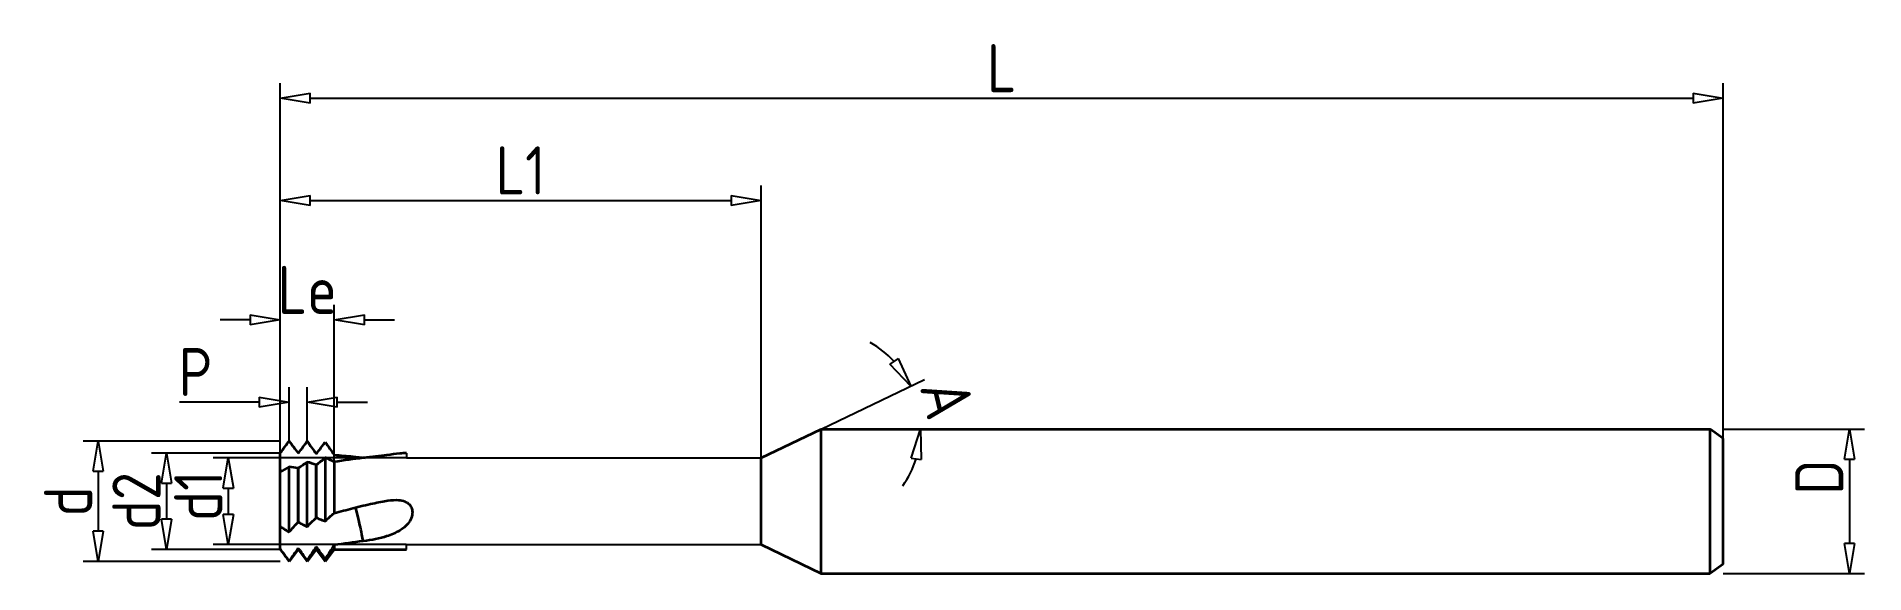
# Model space of a CAD drawing. Header units: millimetres. Extents: x -65 to 87, y -6 to 39.
import ezdxf

# ---------------------------------------------------------------- set-up
doc = ezdxf.new("R2010")
doc.units = ezdxf.units.MM
doc.layers.add('标注', color=3, linetype='Continuous')
doc.layers.add('轮廓', color=4, linetype='Continuous', lineweight=35)
doc.styles.add('工程字', font='gbenor.shx', dxfattribs={"bigfont": 'gbcbig.shx'})
doc.dimstyles.new('ZQH', dxfattribs={"dimtxt": 3, "dimasz": 2.5, "dimexe": 1.25, "dimexo": 0, "dimgap": 0.5, "dimtad": 1, "dimdec": 3, "dimdsep": 46, "dimtxsty": '工程字', "dimblk": 'CLOSEDBLANK', "dimcen": -0.8, "dimclrd": 3, "dimclre": 3, "dimclrt": 3, "dimadec": 1, "dimazin": 2, "dimtfac": 1, "dimtdec": 3, "dimtofl": 0, "dimtmove": 0, "dimatfit": 3, "dimldrblk": 'CLOSEDBLANK', "dimfxl": 1, "dimtolj": 1, "dimtzin": 0, "dimarcsym": 0})

# ---------------------------------------------------------------- blocks, each defined once
blk = doc.blocks.new('_ClosedBlank')
at = {"color": 0, "linetype": 'ByBlock', "lineweight": -2}
for p, q in [((-1, 0.167), (0, 0)), ((-1, 0.167), (-1, -0.167)), ((0, 0), (-1, -0.167))]:
    blk.add_line(p, q, dxfattribs=at)
blk = doc.blocks.new('*D2')
at = {"layer": 'Defpoints', "color": 0, "transparency": 16777216}
for p in [(-40.5, 15.07), (-45, 0), (-40.5, 0)]:
    blk.add_point(p, dxfattribs=at)
at = {"layer": '标注', "color": 3, "lineweight": -2, "transparency": 16777216}
for p, q in [((-45, 0), (-45, 16.32)), ((-40.5, 0), (-40.5, 16.32)), ((-47.5, 15.07), (-50, 15.07)), ((-38, 15.07), (-35.5, 15.07))]:
    blk.add_line(p, q, dxfattribs=at)
at = {"layer": '标注', "color": 3, "lineweight": -2, "transparency": 16777216, "xscale": 2.5, "yscale": 2.5, "zscale": 2.5}
blk.add_blockref('_ClosedBlank', (-45, 15.07), dxfattribs=at)
at = {"layer": '标注', "color": 3, "lineweight": -2, "transparency": 16777216, "xscale": 2.5, "yscale": 2.5, "zscale": 2.5, "rotation": 180}
blk.add_blockref('_ClosedBlank', (-40.5, 15.07), dxfattribs=at)
at = {"layer": '标注', "color": 3, "transparency": 16777216, "insert": (-42.75, 17.57), "char_height": 4, "attachment_point": 5, "style": '工程字'}
blk.add_mtext('\\A1;Le', dxfattribs=at)
blk = doc.blocks.new('*D3')
at = {"layer": 'Defpoints', "color": 0, "transparency": 16777216}
for p in [(-5, 25), (-45, 0), (-5, 0)]:
    blk.add_point(p, dxfattribs=at)
at = {"layer": '标注', "color": 3, "lineweight": -2, "transparency": 16777216}
for p, q in [((-45, 0), (-45, 26.25)), ((-5, 0), (-5, 26.25)), ((-42.5, 25), (-7.5, 25))]:
    blk.add_line(p, q, dxfattribs=at)
at = {"layer": '标注', "color": 3, "lineweight": -2, "transparency": 16777216, "xscale": 2.5, "yscale": 2.5, "zscale": 2.5, "rotation": 180}
blk.add_blockref('_ClosedBlank', (-45, 25), dxfattribs=at)
at = {"layer": '标注', "color": 3, "lineweight": -2, "transparency": 16777216, "xscale": 2.5, "yscale": 2.5, "zscale": 2.5}
blk.add_blockref('_ClosedBlank', (-5, 25), dxfattribs=at)
at = {"layer": '标注', "color": 3, "transparency": 16777216, "insert": (-25, 27.5), "char_height": 4, "attachment_point": 5, "style": '工程字'}
blk.add_mtext('\\A1;L1', dxfattribs=at)
blk = doc.blocks.new('*D4')
at = {"layer": 'Defpoints', "color": 0, "transparency": 16777216}
for p in [(75, 33.5), (-45, 0), (75, 0)]:
    blk.add_point(p, dxfattribs=at)
at = {"layer": '标注', "color": 3, "lineweight": -2, "transparency": 16777216}
for p, q in [((-45, 0), (-45, 34.75)), ((-42.5, 33.5), (72.5, 33.5)), ((75, 0), (75, 34.75))]:
    blk.add_line(p, q, dxfattribs=at)
at = {"layer": '标注', "color": 3, "lineweight": -2, "transparency": 16777216, "xscale": 2.5, "yscale": 2.5, "zscale": 2.5, "rotation": 180}
blk.add_blockref('_ClosedBlank', (-45, 33.5), dxfattribs=at)
at = {"layer": '标注', "color": 3, "lineweight": -2, "transparency": 16777216, "xscale": 2.5, "yscale": 2.5, "zscale": 2.5}
blk.add_blockref('_ClosedBlank', (75, 33.5), dxfattribs=at)
at = {"layer": '标注', "color": 3, "transparency": 16777216, "insert": (15, 36), "char_height": 4, "attachment_point": 5, "style": '工程字'}
blk.add_mtext('\\A1;L', dxfattribs=at)
blk = doc.blocks.new('*D5')
at = {"layer": 'Defpoints', "color": 0, "transparency": 16777216}
for p in [(-45, 5), (-60.13, -5), (-45, -5)]:
    blk.add_point(p, dxfattribs=at)
at = {"layer": '标注', "color": 3, "lineweight": -2, "transparency": 16777216}
for p, q in [((-45, 5), (-61.38, 5)), ((-60.13, 2.5), (-60.13, -2.5)), ((-45, -5), (-61.38, -5))]:
    blk.add_line(p, q, dxfattribs=at)
at = {"layer": '标注', "color": 3, "lineweight": -2, "transparency": 16777216, "xscale": 2.5, "yscale": 2.5, "zscale": 2.5}
for p, rotation in [((-60.13, 5), 90), ((-60.13, -5), 270)]:
    blk.add_blockref('_ClosedBlank', p, dxfattribs=dict(at, rotation=rotation))
at = {"layer": '标注', "color": 3, "transparency": 16777216, "insert": (-62.63, -0.01), "char_height": 4, "attachment_point": 5, "rotation": 90, "style": '工程字'}
blk.add_mtext('\\A1;d', dxfattribs=at)
blk = doc.blocks.new('*D6')
at = {"layer": 'Defpoints', "color": 0, "transparency": 16777216}
for p in [(75, 6), (75, -6), (85.5, -6)]:
    blk.add_point(p, dxfattribs=at)
at = {"layer": '标注', "color": 3, "lineweight": -2, "transparency": 16777216}
for p, q in [((75, 6), (86.75, 6)), ((85.5, 3.5), (85.5, -3.5)), ((75, -6), (86.75, -6))]:
    blk.add_line(p, q, dxfattribs=at)
at = {"layer": '标注', "color": 3, "lineweight": -2, "transparency": 16777216, "xscale": 2.5, "yscale": 2.5, "zscale": 2.5}
for p, rotation in [((85.5, 6), 90), ((85.5, -6), 270)]:
    blk.add_blockref('_ClosedBlank', p, dxfattribs=dict(at, rotation=rotation))
at = {"layer": '标注', "color": 3, "transparency": 16777216, "insert": (82.99, 2), "char_height": 4, "attachment_point": 5, "rotation": 90, "style": '工程字'}
blk.add_mtext('\\A1;D', dxfattribs=at)
blk = doc.blocks.new('*D7')
at = {"color": 3, "lineweight": -2, "transparency": 16777216}
for p, q in [((-45, 4), (-55.7, 4)), ((-54.45, 1.5), (-54.45, -1.5)), ((-44.99, -4), (-55.7, -4))]:
    blk.add_line(p, q, dxfattribs=at)
at = {"layer": 'Defpoints', "color": 0, "transparency": 16777216}
for p in [(-45, 4), (-54.45, -4), (-44.99, -4)]:
    blk.add_point(p, dxfattribs=at)
at = {"color": 3, "lineweight": -2, "transparency": 16777216, "xscale": 2.5, "yscale": 2.5, "zscale": 2.5}
for p, rotation in [((-54.45, 4), 90), ((-54.45, -4), 270)]:
    blk.add_blockref('_ClosedBlank', p, dxfattribs=dict(at, rotation=rotation))
at = {"color": 3, "transparency": 16777216, "insert": (-56.95, 0), "char_height": 4, "attachment_point": 5, "rotation": 90, "style": '工程字'}
blk.add_mtext('\\A1;d2', dxfattribs=at)
blk = doc.blocks.new('*D8')
at = {"color": 3, "lineweight": -2, "transparency": 16777216}
for p, q in [((-44.25, 5), (-44.25, 9.49)), ((-42.75, 4.98), (-42.75, 9.49)), ((-46.75, 8.24), (-53.38, 8.24)), ((-40.25, 8.24), (-37.75, 8.24))]:
    blk.add_line(p, q, dxfattribs=at)
at = {"layer": 'Defpoints', "color": 0, "transparency": 16777216}
for p in [(-42.75, 8.24), (-44.25, 5), (-42.75, 4.98)]:
    blk.add_point(p, dxfattribs=at)
at = {"color": 3, "lineweight": -2, "transparency": 16777216, "xscale": 2.5, "yscale": 2.5, "zscale": 2.5}
blk.add_blockref('_ClosedBlank', (-44.25, 8.24), dxfattribs=at)
at = {"color": 3, "lineweight": -2, "transparency": 16777216, "xscale": 2.5, "yscale": 2.5, "zscale": 2.5, "rotation": 180}
blk.add_blockref('_ClosedBlank', (-42.75, 8.24), dxfattribs=at)
at = {"color": 3, "transparency": 16777216, "insert": (-52.04, 10.74), "char_height": 4, "attachment_point": 5, "style": '工程字'}
blk.add_mtext('\\A1;P', dxfattribs=at)
blk = doc.blocks.new('*D9')
at = {"color": 3, "lineweight": -2, "transparency": 16777216}
for p, q in [((-34.51, 3.6), (-50.56, 3.6)), ((-49.31, 1.1), (-49.31, -1.1)), ((-34.51, -3.6), (-50.56, -3.6))]:
    blk.add_line(p, q, dxfattribs=at)
at = {"layer": 'Defpoints', "color": 0, "transparency": 16777216}
for p in [(-34.51, 3.6), (-49.31, -3.6), (-34.51, -3.6)]:
    blk.add_point(p, dxfattribs=at)
at = {"color": 3, "lineweight": -2, "transparency": 16777216, "xscale": 2.5, "yscale": 2.5, "zscale": 2.5}
for p, rotation in [((-49.31, 3.6), 90), ((-49.31, -3.6), 270)]:
    blk.add_blockref('_ClosedBlank', p, dxfattribs=dict(at, rotation=rotation))
at = {"color": 3, "transparency": 16777216, "insert": (-51.81, 0.46), "char_height": 4, "attachment_point": 5, "rotation": 90, "style": '工程字'}
blk.add_mtext('\\A1;d1', dxfattribs=at)
blk = doc.blocks.new('*D10')
at = {"color": 3, "lineweight": -2, "transparency": 16777216}
blk.add_line((0, 6), (8.58, 10.11), dxfattribs=at)
for start, end in [(43.0178, 60.4222), (325.1913, 342.5956)]:
    blk.add_arc((0, 6), 8.26, start, end, dxfattribs=at)
at = {"layer": 'Defpoints', "color": 0, "transparency": 16777216}
for p in [(8.17, 7.23), (0, 6), (0, 6), (73.92, 6), (-5, 3.6)]:
    blk.add_point(p, dxfattribs=at)
at = {"color": 3, "lineweight": -2, "transparency": 16777216, "xscale": 2.5, "yscale": 2.5, "zscale": 2.5}
for p, rotation in [((7.45, 9.57), 304.3156635684976), ((8.26, 6), 81.29781922443064)]:
    blk.add_blockref('_ClosedBlank', p, dxfattribs=dict(at, rotation=rotation))
at = {"color": 3, "transparency": 16777216, "insert": (10.47, 8.5), "char_height": 4, "attachment_point": 5, "rotation": 283.4447, "style": '工程字'}
blk.add_mtext('\\A1;A', dxfattribs=at)

msp = doc.modelspace()

# ---------------------------------------------------------------- linework, layer by layer
at = {"color": 4}
for p, q in [((-34.5055, 4), (-34.5055, 3.603)), ((-34.5055, 3.603), (-5, 3.603)), ((-34.5055, -4), (-34.5055, -3.603)), ((-34.5055, -3.603), (-5, -3.603))]:
    msp.add_line(p, q, dxfattribs=at)
at = {"layer": '轮廓', "color": 4, "lineweight": 35}
for p, q in [((-44.9926, 4), (-44.25, 5)), ((-44.25, 5, 0), (-44.25, 4.9994, 0)), ((-44.1206, 4.8258), (-44.25, 5)), ((-5, 3.603), (0, 6)), ((0, -6), (0, 6)), ((0, 6), (73.9192, 6)), ((73.9192, -6), (73.9192, 6)), ((75, 5.2209), (73.9192, 6)), ((75, -5.2209), (75, 5.2209)), ((-45, 3.9987), (-45, 4)), ((-45, 4), (-44.9926, 4)), ((-42.75, -2.1228, 0), (-42.75, 3.2613, 0)), ((-41.25, 3.6251, 0), (-41.25, -1.658, 0)), ((-34.5055, 4), (-34.5055, 4)), ((-5, -3.603), (-5, 3.603)), ((-45, -2.0892), (-45, 2.4413)), ((-44.25, -2.5662, 0), (-44.25, 2.8647, 0)), ((-45, -4), (-45, -3.9648)), ((-45, -4), (-44.9926, -4)), ((-44.9926, -4), (-44.25, -5)), ((-43.5074, -4), (-44.25, -5)), ((-43.5074, -4), (-43.4926, -4)), ((-43.4926, -4), (-42.75, -5)), ((-42.0074, -4), (-42.75, -5)), ((-42.0074, -4), (-41.9926, -4)), ((-41.9926, -4), (-41.25, -5)), ((-40.5074, -4), (-41.25, -5)), ((-40.5074, -4), (-34.5055, -4)), ((-5, -3.603), (0, -6)), ((-44.25, -5, 0), (-44.25, -4.9813, 0)), ((-42.75, -5, 0), (-42.75, -4.9129, 0)), ((-41.25, -5, 0), (-41.25, -4.7948, 0)), ((0, -6), (73.9192, -6)), ((75, -5.2209), (73.9192, -6))]:
    msp.add_line(p, q, dxfattribs=at)
for points, knots in [([(-44.9926, 3.9987), (-44.9134, 4.1054), (-44.8206, 4.2303), (-44.5743, 4.5622), (-44.4427, 4.7397), (-44.2843, 4.9531), (-44.2672, 4.9763), (-44.25, 4.9994)], [10.61004848, 10.61004848, 10.61004848, 10.61004848, 11.06913013, 11.06913013, 11.62453487, 11.62453487, 11.69224697, 11.69224697, 11.69224697, 11.69224697]), ([(-43.4926, 3.9887), (-43.4134, 4.095), (-43.3206, 4.2193), (-43.0743, 4.5487), (-42.9427, 4.7245), (-42.7843, 4.936), (-42.7672, 4.959), (-42.75, 4.9819)], [10.61004848, 10.61004848, 10.61004848, 10.61004848, 11.06913013, 11.06913013, 11.62453487, 11.62453487, 11.69224697, 11.69224697, 11.69224697, 11.69224697]), ([(-41.9926, 3.9386), (-41.9134, 4.0433), (-41.8206, 4.1656), (-41.5743, 4.4893), (-41.4427, 4.6616), (-41.2843, 4.8691), (-41.2672, 4.8916), (-41.25, 4.9141)], [10.6100485, 10.6100485, 10.6100485, 10.6100485, 11.06913013, 11.06913013, 11.62453487, 11.62453487, 11.69224697, 11.69224697, 11.69224697, 11.69224697]), ([(-45, 2.4413), (-45, 2.4435), (-45, 2.4457), (-45, 2.4844), (-45, 2.5308), (-45, 2.6397), (-45, 2.6937), (-45, 2.8249), (-45, 2.9005), (-45, 3.1106), (-45, 3.2599), (-45, 3.5165), (-45, 3.6121), (-45, 3.824), (-45, 3.9316), (-45, 3.9987)], [8.1438789, 8.1438789, 8.1438789, 8.1438789, 8.23024433, 8.23024433, 9.61237528, 9.61237528, 10.70883651, 10.70883651, 12.00876599, 12.00876599, 14.34458146, 14.34458146, 15.83115155, 15.83115155, 17.21327255, 17.21327255, 17.21327255, 17.21327255]), ([(-40.5074, 3.2708), (-40.5074, 3.1362), (-40.5074, 2.9866), (-40.5074, 2.6509), (-40.5074, 2.4502), (-40.5074, 2.0133), (-40.5074, 1.7771), (-40.5074, 1.2844), (-40.5074, 1.0274), (-40.5074, 0.5108), (-40.5074, 0.2511), (-40.5074, -0.2511), (-40.5074, -0.5108), (-40.5074, -0.841), (-40.5074, -0.9128), (-40.5074, -0.9842)], [8.36923416, 8.36923416, 8.36923416, 8.36923416, 9.04048083, 9.04048083, 9.7938542, 9.7938542, 10.54722757, 10.54722757, 11.30060095, 11.30060095, 12.05397432, 12.05397432, 12.80734769, 12.80734769, 13.01696529, 13.01696529, 13.01696529, 13.01696529]), ([(-34.5055, 4), (-34.6685, 4), (-34.8576, 3.9864), (-35.3872, 3.9333), (-35.7606, 3.8812), (-36.7123, 3.7511), (-37.3649, 3.6629), (-38.0885, 3.5994)], [8.69528791, 8.69528791, 8.69528791, 8.69528791, 9.32427406, 9.32427406, 10.38097012, 10.38097012, 11.95200894, 11.95200894, 11.95200894, 11.95200894]), ([(-44.9926, -2.0875), (-44.9926, -1.9107), (-44.9926, -1.7238), (-44.9926, -1.2844), (-44.9926, -1.0274), (-44.9926, -0.5108), (-44.9926, -0.2511), (-44.9926, 0.2511), (-44.9926, 0.5108), (-44.9926, 1.0274), (-44.9926, 1.2844), (-44.9926, 1.7771), (-44.9926, 2.0133), (-44.9926, 2.3041), (-44.9926, 2.3746), (-44.9926, 2.4428)], [9.95691497, 9.95691497, 9.95691497, 9.95691497, 10.54722753, 10.54722753, 11.30060093, 11.30060093, 12.05397432, 12.05397432, 12.80734772, 12.80734772, 13.56072111, 13.56072111, 14.31409451, 14.31409451, 14.56363089, 14.56363089, 14.56363089, 14.56363089]), ([(-43.5074, 2.7453), (-43.5074, 2.5891), (-43.5074, 2.4168), (-43.5074, 2.0133), (-43.5074, 1.7771), (-43.5074, 1.2844), (-43.5074, 1.0274), (-43.5074, 0.5108), (-43.5074, 0.2511), (-43.5074, -0.2511), (-43.5074, -0.5108), (-43.5074, -1.0274), (-43.5074, -1.2844), (-43.5074, -1.6008), (-43.5074, -1.6701), (-43.5074, -1.7383)], [9.155735, 9.155735, 9.155735, 9.155735, 9.79385416, 9.79385416, 10.54722755, 10.54722755, 11.30060093, 11.30060093, 12.05397432, 12.05397432, 12.80734771, 12.80734771, 13.5607211, 13.5607211, 13.77498207, 13.77498207, 13.77498207, 13.77498207]), ([(-43.4926, -1.7347), (-43.4926, -1.6676), (-43.4926, -1.5996), (-43.4926, -1.2844), (-43.4926, -1.0274), (-43.4926, -0.5108), (-43.4926, -0.2511), (-43.4926, 0.2511), (-43.4926, 0.5108), (-43.4926, 1.0274), (-43.4926, 1.2844), (-43.4926, 1.7771), (-43.4926, 2.0133), (-43.4926, 2.418), (-43.4926, 2.5912), (-43.4926, 2.7482)], [10.33671633, 10.33671633, 10.33671633, 10.33671633, 10.54722755, 10.54722755, 11.30060093, 11.30060093, 12.05397432, 12.05397432, 12.80734771, 12.80734771, 13.5607211, 13.5607211, 14.31409448, 14.31409448, 14.95615447, 14.95615447, 14.95615447, 14.95615447]), ([(-42.0074, 3.0233), (-42.0074, 2.9602), (-42.0074, 2.8951), (-42.0074, 2.6509), (-42.0074, 2.4502), (-42.0074, 2.0133), (-42.0074, 1.7771), (-42.0074, 1.2844), (-42.0074, 1.0274), (-42.0074, 0.5108), (-42.0074, 0.2511), (-42.0074, -0.2511), (-42.0074, -0.5108), (-42.0074, -0.9711), (-42.0074, -1.1723), (-42.0074, -1.3682)], [8.75774018, 8.75774018, 8.75774018, 8.75774018, 9.0404808, 9.0404808, 9.79385418, 9.79385418, 10.54722756, 10.54722756, 11.30060094, 11.30060094, 12.05397432, 12.05397432, 12.8073477, 12.8073477, 13.39646378, 13.39646378, 13.39646378, 13.39646378]), ([(-41.9926, -1.3644), (-41.9926, -1.1697), (-41.9926, -0.9698), (-41.9926, -0.5108), (-41.9926, -0.2511), (-41.9926, 0.2511), (-41.9926, 0.5108), (-41.9926, 1.0274), (-41.9926, 1.2844), (-41.9926, 1.7771), (-41.9926, 2.0133), (-41.9926, 2.4502), (-41.9926, 2.6509), (-41.9926, 2.896), (-41.9926, 2.962), (-41.9926, 3.0259)], [10.71523335, 10.71523335, 10.71523335, 10.71523335, 11.30060094, 11.30060094, 12.05397432, 12.05397432, 12.8073477, 12.8073477, 13.56072108, 13.56072108, 14.31409446, 14.31409446, 15.06746784, 15.06746784, 15.35409909, 15.35409909, 15.35409909, 15.35409909]), ([(-38.9522, -0.5757), (-38.3968, -0.4318), (-37.8017, -0.2927), (-36.8408, -0.0853), (-36.4019, 0.0012), (-35.7136, 0.0964), (-35.4184, 0.1182), (-34.9669, 0.0856), (-34.7785, 0.051), (-34.4844, -0.0755), (-34.3726, -0.1475), (-34.1947, -0.3272), (-34.1295, -0.426), (-34.0333, -0.6587), (-34.0098, -0.789), (-34.007, -1.0349), (-34.0211, -1.2042), (-34.1728, -1.5808), (-34.2739, -1.7367), (-34.577, -2.0945), (-34.8095, -2.2782), (-35.3872, -2.6349), (-35.7606, -2.793), (-36.7123, -3.1007), (-37.3649, -3.2291), (-38.0885, -3.3107)], [0, 0, 0, 0, 1.72250827, 1.72250827, 3.24208348, 3.24208348, 4.57838297, 4.57838297, 5.50973709, 5.50973709, 6.17982629, 6.17982629, 6.78051976, 6.78051976, 7.45431365, 7.45431365, 8.04694018, 8.04694018, 8.5422114, 8.5422114, 9.32429981, 9.32429981, 10.38101385, 10.38101385, 11.95207089, 11.95207089, 11.95207089, 11.95207089]), ([(-41.9926, -1.3644), (-41.9134, -1.3995), (-41.8206, -1.4384), (-41.5743, -1.536), (-41.4427, -1.5853), (-41.2843, -1.645), (-41.2672, -1.6515), (-41.25, -1.658)], [10.61004837, 10.61004837, 10.61004837, 10.61004837, 11.06913013, 11.06913013, 11.62453487, 11.62453487, 11.69224697, 11.69224697, 11.69224697, 11.69224697]), ([(-38.2926, -2.3076), (-38.3873, -1.8619), (-38.5643, -1.0897), (-38.677, -0.6693), (-38.7248, -0.5175)], [0.580867326, 0.580867326, 0.580867326, 0.580867326, 1, 1.496422294, 1.496422294, 1.496422294, 1.496422294]), ([(-45, -3.9648), (-45, -3.462), (-45, -2.9381), (-45, -2.3467), (-45, -2.2158), (-45, -2.0891)], [0.09046743, 0.09046743, 0.09046743, 0.09046743, 1.68698974, 1.68698974, 2.10695582, 2.10695582, 2.10695582, 2.10695582]), ([(-44.9926, -2.0875), (-44.9134, -2.142), (-44.8206, -2.2038), (-44.5743, -2.3628), (-44.4427, -2.4451), (-44.2843, -2.5446), (-44.2672, -2.5554), (-44.25, -2.5662)], [10.61004848, 10.61004848, 10.61004848, 10.61004848, 11.06913013, 11.06913013, 11.62453487, 11.62453487, 11.69224697, 11.69224697, 11.69224697, 11.69224697]), ([(-43.4926, -1.7347), (-43.4134, -1.7797), (-43.3206, -1.8303), (-43.0743, -1.9593), (-42.9427, -2.0254), (-42.7843, -2.1054), (-42.7672, -2.1141), (-42.75, -2.1228)], [10.61004843, 10.61004843, 10.61004843, 10.61004843, 11.06913013, 11.06913013, 11.62453487, 11.62453487, 11.69224697, 11.69224697, 11.69224697, 11.69224697]), ([(-43.5074, -3.8921), (-43.5074, -3.9042), (-43.5074, -3.9153), (-43.5074, -3.976), (-43.5074, -4), (-43.5074, -4)], [17.177806868, 17.177806868, 17.177806868, 17.177806868, 17.32758805, 17.32758805, 18.080961442, 18.080961442, 18.080961442, 18.080961442]), ([(-43.4926, -4), (-43.4926, -4), (-43.4926, -3.976), (-43.4926, -3.915), (-43.4926, -3.9036), (-43.4926, -3.8911)], [6.026987201, 6.026987201, 6.026987201, 6.026987201, 6.780360593, 6.780360593, 6.933919085, 6.933919085, 6.933919085, 6.933919085]), ([(-42.0074, -3.7798), (-42.0074, -3.8411), (-42.0074, -3.8898), (-42.0074, -3.976), (-42.0074, -4), (-42.0074, -4)], [16.797911, 16.797911, 16.797911, 16.797911, 17.32758801, 17.32758801, 18.0809614, 18.0809614, 18.0809614, 18.0809614]), ([(-41.9926, -4), (-41.9926, -4), (-41.9926, -3.976), (-41.9926, -3.8895), (-41.9926, -3.8405), (-41.9926, -3.7785)], [6.02698724, 6.02698724, 6.02698724, 6.02698724, 6.78036063, 6.78036063, 7.31378771, 7.31378771, 7.31378771, 7.31378771]), ([(-40.5074, -3.6295), (-40.5074, -3.6525), (-40.5074, -3.6745), (-40.5074, -3.7976), (-40.5074, -3.8747), (-40.5074, -3.976), (-40.5074, -4), (-40.5074, -4)], [16.41938864, 16.41938864, 16.41938864, 16.41938864, 16.57421459, 16.57421459, 17.32758797, 17.32758797, 18.08096136, 18.08096136, 18.08096136, 18.08096136])]:
    msp.add_open_spline(points, degree=3, knots=knots, dxfattribs=at)
for points in [[(-44.25, 4.9994), (-43.9973, 4.6614), (-43.7377, 4.3072), (-43.5074, 3.989)], [(-42.75, 4.9819), (-42.4973, 4.6299), (-42.2377, 4.2654), (-42.0074, 3.9392)], [(-41.25, 4.9141), (-40.9973, 4.5517), (-40.7377, 4.1806), (-40.5074, 3.8497)], [(-45, 3.9987), (-44.9975, 3.9987), (-44.995, 3.9987), (-44.9926, 3.9987)], [(-44.9926, 3.9987), (-44.9926, 3.9996), (-44.9926, 4), (-44.9926, 4)], [(-43.5074, 3.989), (-43.5025, 3.9889), (-43.4975, 3.9888), (-43.4926, 3.9887)], [(-42.75, 3.2613), (-43.0216, 3.0511), (-43.2704, 2.8819), (-43.4926, 2.7482)], [(-42.0074, 3.0233), (-42.2443, 3.1122), (-42.493, 3.1929), (-42.75, 3.2613)], [(-42.0074, 3.9392), (-42.0025, 3.939), (-41.9975, 3.9388), (-41.9926, 3.9386)], [(-41.25, 3.6251), (-41.5216, 3.3856), (-41.7704, 3.1875), (-41.9926, 3.0259)], [(-40.5074, 3.2708), (-40.7443, 3.3978), (-40.993, 3.5171), (-41.25, 3.6251)], [(-40.5074, 3.8497), (-39.9889, 3.812), (-39.4707, 3.7673), (-38.9522, 3.7159)], [(-38.0885, 3.5994), (-38.8953, 3.5051), (-39.7007, 3.3952), (-40.5074, 3.2708)], [(-38.9376, 3.5078), (-38.9423, 3.5759), (-38.9472, 3.6453), (-38.9522, 3.7159)], [(-38.9522, 3.7159), (-38.6141, 3.6831), (-38.2614, 3.6482), (-37.9219, 3.6145)], [(-38.9367, 3.4945), (-38.937, 3.499), (-38.9373, 3.5034), (-38.9376, 3.5078)], [(-44.9926, 2.4428), (-44.995, 2.4423), (-44.9975, 2.4418), (-45, 2.4413)], [(-44.25, 2.8647), (-44.5216, 2.6858), (-44.7704, 2.5472), (-44.9926, 2.4428)], [(-43.5074, 2.7453), (-43.7443, 2.7952), (-43.993, 2.8365), (-44.25, 2.8647)], [(-43.4926, 2.7482), (-43.4975, 2.7473), (-43.5025, 2.7463), (-43.5074, 2.7453)], [(-41.9926, 3.0259), (-41.9975, 3.0251), (-42.0025, 3.0242), (-42.0074, 3.0233)], [(-42.75, -2.1228), (-42.4973, -1.8416), (-42.2377, -1.5864), (-42.0074, -1.3682)], [(-42.0074, -1.3682), (-42.0025, -1.3669), (-41.9975, -1.3657), (-41.9926, -1.3644)], [(-41.25, -1.658), (-40.9973, -1.4027), (-40.7377, -1.1762), (-40.5074, -0.9842)], [(-40.5074, -0.9842), (-39.9889, -0.8496), (-39.4707, -0.7132), (-38.9522, -0.5757)], [(-45, -2.0892), (-44.9975, -2.0887), (-44.995, -2.0881), (-44.9926, -2.0875)], [(-44.25, -2.5662), (-43.9973, -2.2619), (-43.7377, -1.9805), (-43.5074, -1.7383)], [(-43.5074, -1.7383), (-43.5025, -1.7371), (-43.4975, -1.7359), (-43.4926, -1.7347)], [(-38.0885, -3.3107), (-38.1624, -2.9331), (-38.2305, -2.6004), (-38.2926, -2.3076)], [(-44.9926, -3.9645), (-44.995, -3.9646), (-44.9975, -3.9647), (-45, -3.9648)], [(-44.9926, -4), (-44.9926, -4), (-44.9926, -3.9885), (-44.9926, -3.9645)], [(-44.25, -4.9813), (-44.5216, -4.6136), (-44.7704, -4.2741), (-44.9926, -3.9645)], [(-43.5074, -3.8921), (-43.7443, -4.2561), (-43.993, -4.6186), (-44.25, -4.9813)], [(-43.4926, -3.8911), (-43.4975, -3.8914), (-43.5025, -3.8918), (-43.5074, -3.8921)], [(-42.75, -4.9129), (-43.0216, -4.5465), (-43.2704, -4.2051), (-43.4926, -3.8911)], [(-42.0074, -3.7798), (-42.2443, -4.1573), (-42.493, -4.5343), (-42.75, -4.9129)], [(-41.9926, -3.7785), (-41.9975, -3.779), (-42.0025, -3.7794), (-42.0074, -3.7798)], [(-41.25, -4.7948), (-41.5216, -4.4334), (-41.7704, -4.0936), (-41.9926, -3.7785)], [(-40.5074, -3.6295), (-40.7443, -4.0166), (-40.993, -4.4042), (-41.25, -4.7948)], [(-38.0885, -3.3107), (-38.8953, -3.432), (-39.7007, -3.5386), (-40.5074, -3.6295)]]:
    msp.add_open_spline(points, degree=3, dxfattribs=at)

# ---------------------------------------------------------------- dimensions: what is measured, and where the dimension line sits
dim = msp.add_linear_dim(base=(-42.75, 8.2373), p1=(-44.25, 5), p2=(-42.75, 4.9819), text='P', dimstyle='ZQH', override={"dimtxt": 4})
dim.commit()
dim.dimension.update_dxf_attribs({"geometry": '*D8', "text_midpoint": (-52.0425, 8.2373), "dimtype": 160})
dim = msp.add_angular_dim_2l(base=(8.1703, 7.2266), line1=((0, 6), (73.9192, 6)), line2=((-5, 3.603), (0, 6)), text='A', dimstyle='ZQH', override={"dimtxt": 4})
dim.commit()
dim.dimension.update_dxf_attribs({"geometry": '*D10', "text_midpoint": (8.0354, 7.9209), "dimtype": 162})
for base, p1, p2, text, picture, middle in [((-54.4452, -4), (-45, 4), (-44.9926, -4), 'd2', '*D7', (-54.4452, 0)), ((-49.3061, -3.603), (-34.5055, 3.603), (-34.5055, -3.603), 'd1', '*D9', (-49.3061, 0.4599))]:
    dim = msp.add_linear_dim(base=base, p1=p1, p2=p2, angle=90, text=text, dimstyle='ZQH', override={"dimtxt": 4})
    dim.commit()
    dim.dimension.update_dxf_attribs({"geometry": picture, "text_midpoint": middle, "dimtype": 160})
at = {"layer": '标注', "color": 3}
for base, p1, p2, angle, text, picture, middle in [((75, 33.5), (-45, 0), (75, 0), 180, 'L', '*D4', (15, 33.5)), ((-5, 25), (-45, 0), (-5, 0), 180, 'L1', '*D3', (-25, 25)), ((-40.5, 15.0694), (-45, 0), (-40.5, 0), 180, 'Le', '*D2', (-42.75, 15.0694)), ((-60.1333, -5), (-45, 5), (-45, -5), 270, 'd', '*D5', (-60.1333, -0.0077)), ((85.5, -6), (75, 6), (75, -6), 270, 'D', '*D6', (85.5, 2))]:
    dim = msp.add_linear_dim(base=base, p1=p1, p2=p2, angle=angle, text=text, dimstyle='ZQH', override={"dimtxt": 4}, dxfattribs=at)
    dim.commit()
    dim.dimension.update_dxf_attribs({"geometry": picture, "text_midpoint": middle, "dimtype": 160})

doc.saveas('drawing.dxf')
